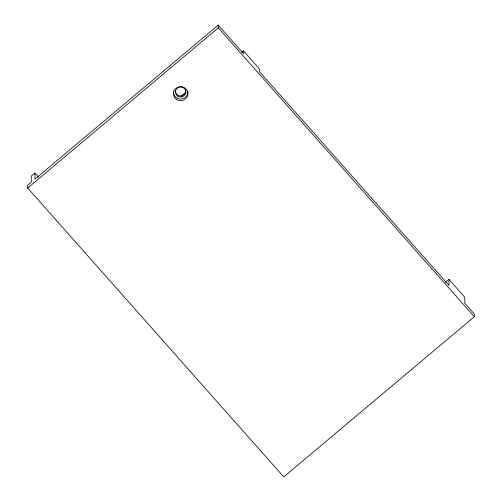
<?xml version="1.0" encoding="UTF-8"?>
<svg xmlns="http://www.w3.org/2000/svg" width="502" height="502" viewBox="0 0 502 502"><rect width="100%" height="100%" fill="white"/><g stroke="black" fill="none" stroke-linecap="round" stroke-linejoin="round"><path stroke-width="0.75" d="M38.535 177.15L34.895 173.046L31.231 176.127L31.319 182.207L27.654 185.288L27.692 188.049L283.762 476.9L474.346 316.712L474.308 313.951L464.827 303.252L464.739 297.171L448.932 279.344L445.343 282.362M241.713 52.359L243.495 50.865L243.533 53.626L218.238 25.1L34.983 179.126L34.895 173.046M27.692 188.049L218.282 27.861L218.238 25.1M181.04 96.202L185.79 92.205M243.495 50.865L259.302 68.699L259.339 71.46L449.02 285.425L448.932 279.344M218.282 27.861L474.346 316.712M185.765 89.971A5.202 5.064 -0.8 0 1 180.946 95.976A5.202 5.064 -0.8 0 1 175.462 90.555M187.892 91.308A7.26 7.066 -0.8 0 1 180.764 99.095A7.26 7.066 -0.8 0 1 173.428 91.508M177.739 96.215A5.202 5.064 -0.8 0 0 185.853 92.393A5.202 5.064 -0.8 0 0 178.405 87.467A5.202 5.064 -0.8 0 0 177.739 96.215M176.604 99.534A7.26 7.066 -0.8 0 0 187.93 94.2A7.26 7.066 -0.8 0 0 177.532 87.323A7.26 7.066 -0.8 0 0 176.604 99.534"/></g></svg>
